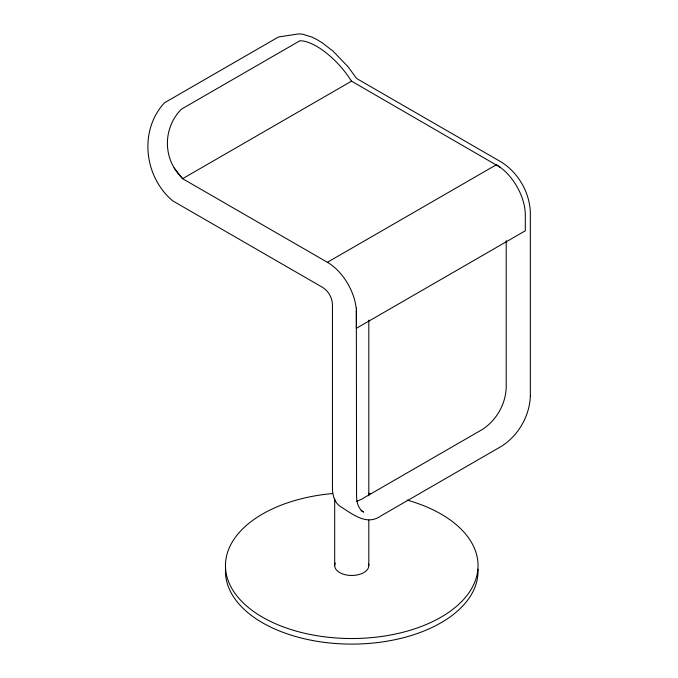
<?xml version="1.0" encoding="UTF-8"?>
<svg xmlns="http://www.w3.org/2000/svg" width="678" height="678" viewBox="0 0 678 678"><rect width="100%" height="100%" fill="white"/><g stroke="black" fill="none" stroke-linecap="round" stroke-linejoin="round"><path stroke-width="1.02" d="M351.543 81.157L182.602 178.695L177.814 173.331L174.153 167.966A50.392 49.392 0 0 1 177.814 113.201L181.416 109.175L299.939 40.739L302.93 40.968A50.392 21.171 49.1 0 1 347.568 75.326L351.543 81.157L500.127 167.229A40.96 23.645 60 0 1 525.306 214.918L525.306 230.783L356.374 328.322L356.374 312.456A40.96 23.645 60 0 0 356.331 310.685M174.153 167.966L182.602 178.695L327.406 262.293L496.347 164.754L500.127 167.229M356.704 501.398L361.56 499.203L481.914 429.716C496.143 420.801 505.602 404.41 506.212 387.638L506.212 240.588M361.018 510.593L363.654 512.119C358.281 508.89 356.569 502.212 356.577 496.321L356.331 308.066M368.815 320.101L368.815 495.771M368.815 520.111L368.815 565.613M334.686 498.949L334.686 565.613M368.552 563.901A17.069 9.856 0 0 1 351.009 575.461A17.069 9.856 0 0 1 335.271 563.071M407.139 500.093A126.286 72.91 0 0 1 441.92 616.666A126.286 72.91 0 0 1 239.368 598.877A126.286 72.91 0 0 1 332.61 493.55M368.764 493.372A126.286 72.91 0 0 1 370.891 493.55M477.99 569.198A126.286 72.91 0 0 1 350.882 644.1A126.286 72.91 0 0 1 225.571 568.198M327.406 262.293A40.96 23.645 60 0 1 356.12 307.948M530.34 396.181C529.552 416.156 518.289 435.666 501.381 446.344L380.714 516.009C366.781 525.95 352.84 514.263 340.924 506.89C334.551 503.059 332.449 495.152 332.44 488.143L332.44 304.947C332.398 297.786 328.33 290.752 322.16 287.133L172.61 200.79C144.177 176.712 138.685 130.735 164.483 102.793L278.463 36.985L298.659 33.9L302.685 34.197L311.939 37.087L317.016 39.621L322.27 42.841L332.966 51.07L348.094 66.791L356.577 78.487L501.381 162.093C518.289 172.763 529.552 192.272 530.34 212.256L530.34 396.181"/></g></svg>
